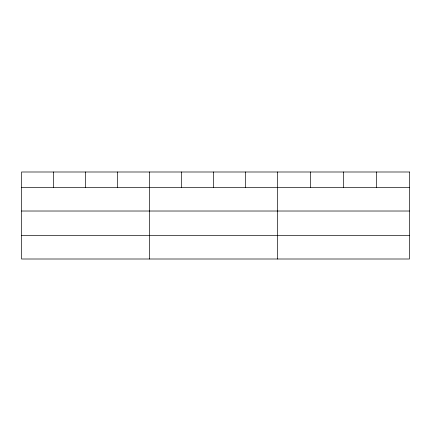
<?xml version="1.0" encoding="UTF-8"?>
<svg xmlns="http://www.w3.org/2000/svg" width="431" height="431" viewBox="0 0 431 431"><rect width="100%" height="100%" fill="white"/><g stroke="black" fill="none" stroke-linecap="round" stroke-linejoin="round"><path stroke-width="0.65" d="M21.55 187.388L409.45 187.388M21.55 211.018L409.45 211.018M21.55 235.369L409.45 235.369M376.478 171.996L376.478 187.388M343.507 171.996L343.507 187.388M310.535 171.996L310.535 187.388M277.564 171.996L277.564 259.004M245.562 171.996L245.562 187.388M213.56 171.996L213.56 187.388M181.559 171.996L181.559 187.388M149.557 171.996L149.557 259.004M117.555 171.996L117.555 187.388M85.553 171.996L85.553 187.388M53.552 171.996L53.552 187.388M409.45 171.996L21.55 171.996L21.55 259.004L409.45 259.004L409.45 171.996"/></g></svg>
